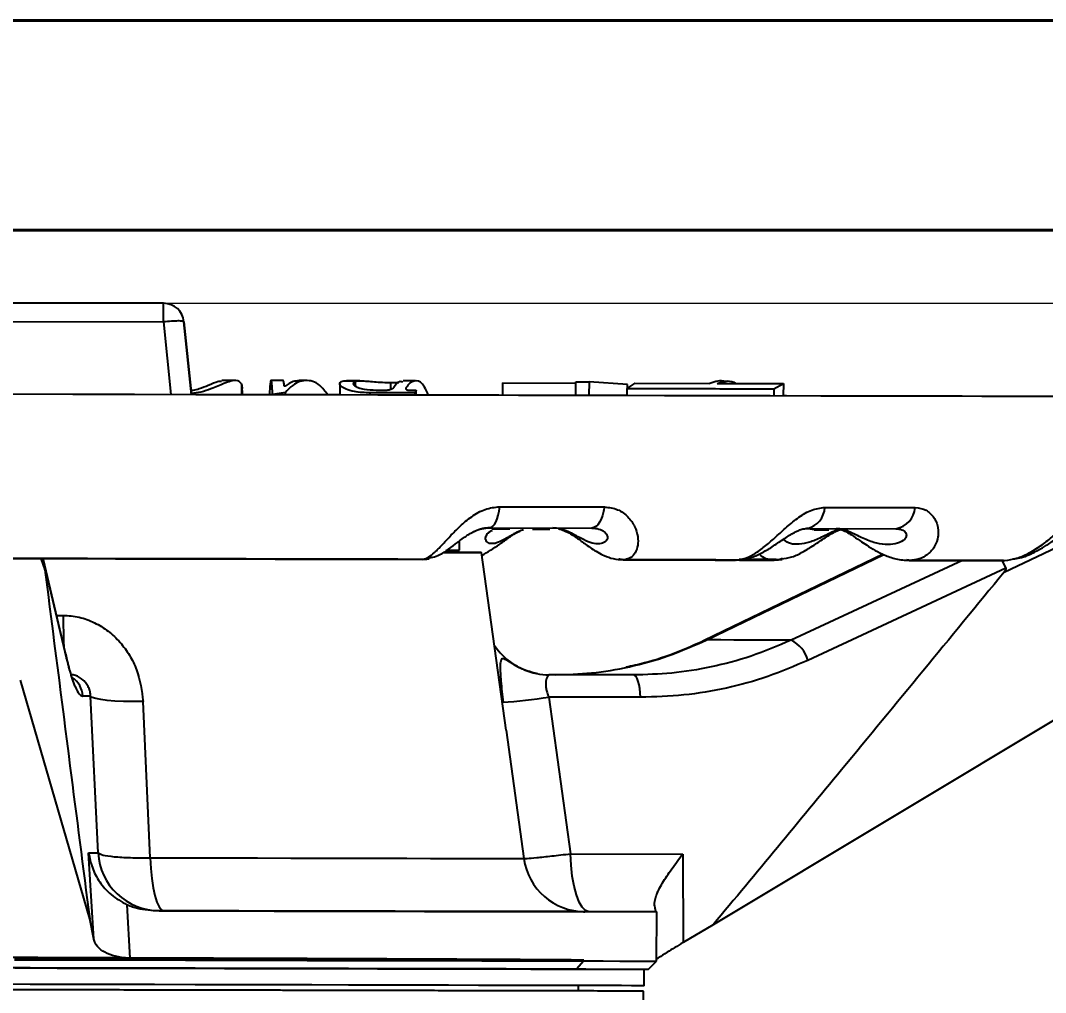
# Model space of a CAD drawing. Header units: millimetres. Extents: x 2028 to 4172, y 863 to 2379.
# Drawn here: x 2705 to 2829.8, y 2260.6 to 2378.9 of the extents above; entities that cross this region are included whole.
import ezdxf

# ---------------------------------------------------------------- set-up
doc = ezdxf.new("R2010")
doc.units = ezdxf.units.MM
for name, color, linetype, lineweight in [('AM_5', 3, 'Continuous', 25), ('AM_BOR', 7, 'Continuous', 50), ('粗实线', 7, 'Continuous', 40)]:
    doc.layers.add(name, color=color, linetype=linetype, lineweight=lineweight)
doc.styles.add('SLDTEXTSTYLE1', font='txt.shx', dxfattribs={"width": 0.7, "bigfont": 'gbcbig.shx'})
doc.dimstyles.new('SLDDIMSTYLE12$0', dxfattribs={"dimtxt": 12, "dimasz": 10, "dimexe": 0, "dimexo": 0.0625, "dimgap": 0.875, "dimtad": 1, "dimdec": 1, "dimlfac": 1.8, "dimrnd": 1e-09, "dimzin": 12, "dimdsep": 46, "dimtxsty": 'SLDTEXTSTYLE1', "dimcen": 0.09, "dimdle": 8.16, "dimclrd": 3, "dimclre": 3, "dimadec": 0, "dimazin": 3, "dimtfac": 1, "dimtdec": 1, "dimtofl": 0, "dimtmove": 0, "dimatfit": 3, "dimfxl": 0, "dimfrac": 2, "dimtolj": 1, "dimlwd": 5, "dimlwe": 5, "dimarcsym": 0})

# ---------------------------------------------------------------- blocks, each defined once
blk = doc.blocks.new('*D51')
at = {"layer": 'AM_5', "color": 3, "lineweight": 5, "transparency": 16777216}
blk.add_line((2722.51, 2344.49), (2902.34, 2344.49), dxfattribs=at)
at = {"layer": 'AM_5', "color": 3, "linetype": 'Continuous', "lineweight": 5, "transparency": 16777216}
for p, q in [((2902.34, 2334.49), (2902.34, 2055.75)), ((2769.52, 2045.75), (2902.34, 2045.75))]:
    blk.add_line(p, q, dxfattribs=at)
at = {"layer": 'AM_5', "color": 3, "transparency": 16777216}
for points in [[(2900.68, 2334.49), (2904.01, 2334.49), (2902.34, 2344.49)], [(2900.68, 2055.75), (2904.01, 2055.75), (2902.34, 2045.75)]]:
    blk.add_solid(points, dxfattribs=at)
at = {"layer": 'Defpoints', "color": 0, "transparency": 16777216}
for p in [(2722.45, 2344.49), (2769.45, 2045.75), (2902.34, 2045.75)]:
    blk.add_point(p, dxfattribs=at)
at = {"layer": 'AM_5', "color": 0, "transparency": 16777216, "insert": (2895.47, 2195.12), "char_height": 12, "attachment_point": 5, "rotation": 90, "style": 'SLDTEXTSTYLE1'}
blk.add_mtext('\\A1;300', dxfattribs=at)
blk = doc.blocks.new('rA3')
at = {"layer": '粗实线'}
for p, q in [((753.384, 421.26), (333.384, 421.26)), ((748.384, 416.26), (358.384, 416.26))]:
    blk.add_line(p, q, dxfattribs=at)

msp = doc.modelspace()

# ---------------------------------------------------------------- linework, layer by layer
at = {"color": 7, "linetype": 'Continuous', "lineweight": 25}
for p, q in [((2722.452, 2344.492), (2689.477, 2344.563)), ((2689.477, 2344.563), (2722.452, 2344.493)), ((2722.448, 2342.231), (2722.452, 2344.492)), ((2722.452, 2344.493), (2722.452, 2344.492)), ((2689.473, 2342.302), (2722.448, 2342.231)), ((2722.448, 2342.231), (2723.35, 2333.37)), ((2725.839, 2333.365), (2724.934, 2342.246)), ((2724.934, 2342.246), (2725.839, 2333.365)), ((2724.934, 2342.246), (2724.934, 2342.246)), ((2731.244, 2335.1), (2729.525, 2335.104)), ((2731.956, 2334.67), (2731.954, 2333.354)), ((2737.05, 2335.088), (2735.55, 2335.091)), ((2737.249, 2334.413), (2737.151, 2334.413)), ((2739.782, 2335.082), (2738.965, 2335.083)), ((2743.897, 2334.67), (2743.894, 2333.326)), ((2746.336, 2335.068), (2744.745, 2335.071)), ((2745.767, 2334.977), (2745.766, 2334.426)), ((2750.095, 2334.854), (2750.094, 2333.985)), ((2750.095, 2334.854), (2751.083, 2334.851)), ((2753.145, 2335.053), (2751.62, 2335.056)), ((2752, 2334.044), (2752.001, 2334.24)), ((2763.734, 2334.8), (2763.731, 2333.286)), ((2763.734, 2334.8), (2772.645, 2334.785)), ((2772.641, 2333.265), (2772.645, 2334.948)), ((2772.645, 2334.948), (2774.256, 2334.945)), ((2774.256, 2334.945), (2774.252, 2333.262)), ((2778.935, 2334.619), (2774.256, 2334.945)), ((2778.872, 2334.129), (2778.87, 2333.252)), ((2779.834, 2334.753), (2778.872, 2334.129)), ((2778.934, 2334.169), (2778.935, 2334.619)), ((2779.834, 2334.753), (2788.963, 2334.73)), ((2789.846, 2334.727), (2797.919, 2334.707)), ((2791.093, 2334.972), (2790.196, 2334.974)), ((2796.745, 2334.076), (2796.743, 2333.214)), ((2796.745, 2334.076), (2797.919, 2334.707)), ((2797.919, 2334.707), (2797.916, 2333.211)), ((2735.496, 2333.346), (2731.576, 2333.354)), ((2732.039, 2333.353), (2732.04, 2333.893)), ((2737.293, 2333.646), (2735.73, 2333.369)), ((2735.73, 2333.344), (2735.73, 2333.369)), ((2737.292, 2333.34), (2737.293, 2333.646)), ((2743.929, 2333.328), (2740.402, 2333.336)), ((2747.613, 2333.318), (2747.614, 2333.573)), ((2753.066, 2333.598), (2747.614, 2333.573)), ((2749.401, 2333.881), (2748.347, 2333.884)), ((2752.651, 2333.899), (2753.226, 2333.906)), ((2753.065, 2333.307), (2753.066, 2333.598)), ((2753.226, 2333.906), (2753.066, 2333.598)), ((2753.225, 2333.306), (2753.226, 2333.906)), ((2762.154, 2317.152), (2761.943, 2317.152)), ((2762.285, 2317.152), (2761.947, 2317.152)), ((2762.154, 2317.152), (2774.615, 2317.125)), ((2762.452, 2317.004), (2762.246, 2317.181)), ((2764.597, 2317), (2762.452, 2317.004)), ((2767.362, 2316.995), (2769.476, 2316.99)), ((2800.197, 2316.977), (2800.86, 2317.069)), ((2801.656, 2316.922), (2800.688, 2317.071)), ((2800.86, 2317.069), (2811.625, 2317.046)), ((2801.656, 2316.922), (2803.461, 2316.918)), ((2758.492, 2314.415), (2758.494, 2315.564)), ((2824.813, 2311.764), (2833.733, 2316.001)), ((2764.16, 2292.491), (2761.165, 2314.139)), ((2707.482, 2313.405), (2708.004, 2312.013)), ((2707.961, 2312.483), (2707.788, 2313.241)), ((2710.522, 2301.881), (2707.828, 2313.236)), ((2754.056, 2313.314), (2754.783, 2313.388)), ((2777.874, 2313.338), (2778.618, 2313.263)), ((2778.518, 2313.255), (2778.386, 2313.286)), ((2778.406, 2313.253), (2782.048, 2313.245)), ((2810.089, 2313.921), (2788.293, 2303.42)), ((2788.592, 2303.492), (2810.153, 2313.886)), ((2792.21, 2313.226), (2792.36, 2313.24)), ((2792.338, 2313.235), (2792.479, 2313.251)), ((2797.048, 2313.272), (2792.805, 2313.281)), ((2793.376, 2313.27), (2797.316, 2313.261)), ((2796.737, 2313.215), (2797.458, 2313.346)), ((2796.892, 2313.293), (2796.742, 2313.304)), ((2797.316, 2313.261), (2796.892, 2313.293)), ((2797.316, 2313.261), (2797.768, 2313.297)), ((2797.818, 2313.412), (2797.376, 2313.271)), ((2819.719, 2313.179), (2798.88, 2303.47)), ((2813.433, 2313.182), (2812.94, 2313.264)), ((2812.941, 2313.264), (2813.579, 2313.191)), ((2824.515, 2313.17), (2824.997, 2312.233)), ((2707.961, 2312.483), (2710.64, 2301.191)), ((2824.997, 2312.233), (2800.892, 2300.999)), ((2709.429, 2306.491), (2710.228, 2306.49)), ((2770.114, 2299.252), (2769.356, 2299.253)), ((2779.658, 2299.231), (2769.404, 2299.253)), ((2713.452, 2269.515), (2705.026, 2298.589)), ((2713.556, 2296.656), (2712.616, 2296.658)), ((2714.472, 2277.574), (2713.556, 2296.656)), ((2720.833, 2276.971), (2719.964, 2295.993)), ((2769.373, 2296.537), (2772.014, 2277.452)), ((2780.525, 2296.513), (2769.373, 2296.537)), ((2833.364, 2295.227), (2789.385, 2268.803)), ((2764.16, 2292.488), (2766.321, 2276.874)), ((2713.322, 2277.577), (2714.472, 2277.574)), ((2713.946, 2267.063), (2713.322, 2277.577)), ((2772.014, 2277.452), (2785.668, 2277.423)), ((2785.668, 2277.423), (2785.704, 2266.634)), ((2717.992, 2271.232), (2718.351, 2264.753)), ((2721.919, 2270.513), (2721.23, 2270.514)), ((2782.23, 2271.156), (2782.23, 2271.054)), ((2713.946, 2267.063), (2713.452, 2269.515)), ((2782.431, 2270.384), (2774.266, 2270.401)), ((2782.487, 2264.383), (2782.5, 2270.383)), ((2789.385, 2268.803), (2785.704, 2266.634)), ((2718.351, 2264.753), (2717.314, 2264.823)), ((2773.615, 2264.402), (2772.733, 2263.404)), ((2773.615, 2264.402), (2773.616, 2264.506)), ((2781.485, 2263.386), (2782.487, 2264.383)), ((2782.602, 2264.683), (2782.488, 2264.601)), ((2780.981, 2261.387), (2780.985, 2263.387)), ((2772.98, 2260.745), (2772.981, 2261.404)), ((2781.411, 2212.21), (2780.88, 2260.728))]:
    msp.add_line(p, q, dxfattribs=at)
at = {"color": 7, "linetype": 'Continuous', "lineweight": 25, "flags": 128}
for points in [[(2829.928, 2333.143), (2824.932, 2333.153), (2819.679, 2333.165), (2814.18, 2333.176), (2808.446, 2333.189), (2802.49, 2333.201), (2796.327, 2333.214), (2789.968, 2333.228), (2783.428, 2333.242), (2776.722, 2333.256), (2769.863, 2333.271), (2762.868, 2333.286), (2755.752, 2333.301), (2748.53, 2333.316), (2741.218, 2333.332), (2733.832, 2333.348), (2726.388, 2333.364), (2718.903, 2333.38), (2711.394, 2333.396), (2703.876, 2333.412)], [(2772.78, 2333.266), (2770.423, 2333.271), (2768.05, 2333.276), (2765.662, 2333.282), (2763.258, 2333.287), (2760.841, 2333.292), (2758.409, 2333.297), (2755.965, 2333.302), (2753.508, 2333.308)], [(2774.252, 2333.262), (2774.051, 2333.262), (2773.85, 2333.263), (2773.649, 2333.263), (2773.448, 2333.264), (2773.246, 2333.264), (2773.045, 2333.265), (2772.843, 2333.265), (2772.641, 2333.265)], [(2778.932, 2333.253), (2778.611, 2333.254), (2776.511, 2333.258), (2774.395, 2333.263)], [(2867.98, 2333.062), (2867.791, 2333.062), (2867.226, 2333.064), (2866.286, 2333.066), (2864.973, 2333.069), (2863.29, 2333.072), (2861.241, 2333.077), (2858.831, 2333.082), (2856.066, 2333.088), (2852.951, 2333.094), (2849.495, 2333.102), (2845.706, 2333.11), (2841.592, 2333.119), (2837.163, 2333.128), (2832.429, 2333.139), (2827.402, 2333.149), (2822.094, 2333.161), (2816.516, 2333.173), (2810.683, 2333.185), (2804.607, 2333.198), (2798.303, 2333.212), (2797.916, 2333.212)], [(2762.154, 2317.152), (2762.351, 2317.197), (2762.545, 2317.332), (2762.73, 2317.553), (2762.901, 2317.857), (2763.056, 2318.235), (2763.191, 2318.679), (2763.303, 2319.18), (2763.388, 2319.725)], [(2763.388, 2319.725), (2765.002, 2319.722), (2766.611, 2319.719), (2768.213, 2319.715), (2769.81, 2319.712), (2771.399, 2319.708), (2772.983, 2319.705), (2774.56, 2319.702), (2776.13, 2319.698)], [(2776.13, 2319.698), (2776.025, 2319.153), (2775.888, 2318.652), (2775.723, 2318.208), (2775.533, 2317.83), (2775.322, 2317.526), (2775.095, 2317.305), (2774.858, 2317.17), (2774.615, 2317.125)], [(2802.966, 2319.641), (2804.377, 2319.638), (2805.779, 2319.635), (2807.171, 2319.632), (2808.552, 2319.629), (2809.923, 2319.626), (2811.284, 2319.623), (2812.634, 2319.62), (2813.974, 2319.617)], [(2756.519, 2314.149), (2757.698, 2314.146), (2759.077, 2314.143), (2760.113, 2314.141), (2760.799, 2314.139), (2761.132, 2314.139), (2761.108, 2314.139), (2760.728, 2314.14), (2759.994, 2314.141), (2758.912, 2314.143), (2757.488, 2314.146), (2756.564, 2314.148)], [(2782.048, 2313.245), (2783.325, 2313.242), (2784.596, 2313.239), (2785.861, 2313.237), (2787.119, 2313.234), (2788.37, 2313.231), (2789.616, 2313.229), (2790.854, 2313.226), (2792.086, 2313.223)], [(2792.582, 2313.224), (2793.498, 2313.222), (2795.147, 2313.218), (2796.783, 2313.215)], [(2813.226, 2313.178), (2813.882, 2313.177), (2814.535, 2313.176), (2815.185, 2313.174), (2815.831, 2313.173), (2816.475, 2313.171), (2817.115, 2313.17), (2817.751, 2313.169), (2818.385, 2313.167)], [(2818.385, 2313.167), (2819.165, 2313.166), (2819.94, 2313.164), (2820.71, 2313.162), (2821.475, 2313.161), (2822.234, 2313.159), (2822.989, 2313.157), (2823.738, 2313.156), (2824.482, 2313.154)], [(2788.294, 2303.421), (2788.377, 2303.465), (2788.592, 2303.492)], [(2798.88, 2303.47), (2798.03, 2303.471), (2797.053, 2303.474), (2795.948, 2303.476), (2794.719, 2303.479), (2793.367, 2303.481), (2791.894, 2303.485), (2790.302, 2303.488), (2788.592, 2303.492)], [(2710.64, 2301.191), (2710.574, 2301.695), (2710.521, 2301.882)], [(2780.525, 2296.513), (2780.501, 2297.052), (2780.447, 2297.565), (2780.364, 2298.035), (2780.256, 2298.444), (2780.126, 2298.779), (2779.98, 2299.027), (2779.822, 2299.179), (2779.658, 2299.231)], [(2719.964, 2295.993), (2718.722, 2295.985), (2717.556, 2296.006), (2716.494, 2296.055), (2715.564, 2296.13), (2714.788, 2296.231), (2714.185, 2296.354), (2713.771, 2296.497), (2713.556, 2296.656)], [(2720.833, 2276.971), (2720.899, 2275.666), (2721.017, 2274.436), (2721.183, 2273.32), (2721.391, 2272.353), (2721.635, 2271.568), (2721.908, 2270.988), (2722.2, 2270.632), (2722.502, 2270.511)], [(2720.833, 2276.971), (2725.305, 2276.962), (2729.666, 2276.952), (2733.89, 2276.943), (2737.949, 2276.935), (2741.819, 2276.926), (2745.476, 2276.919), (2748.897, 2276.911), (2752.061, 2276.905), (2754.947, 2276.898), (2757.539, 2276.893), (2759.819, 2276.888), (2761.774, 2276.884), (2763.392, 2276.88), (2764.663, 2276.878), (2765.578, 2276.876), (2766.132, 2276.875), (2766.321, 2276.874)], [(2774.266, 2270.401), (2773.84, 2270.535), (2773.43, 2270.931), (2773.05, 2271.575), (2772.714, 2272.443), (2772.433, 2273.505), (2772.219, 2274.724), (2772.077, 2276.055), (2772.014, 2277.452)], [(2782.431, 2270.384), (2782.47, 2270.383), (2782.125, 2270.384), (2781.4, 2270.386), (2780.297, 2270.388), (2778.823, 2270.391), (2776.984, 2270.395), (2774.79, 2270.4), (2772.252, 2270.405), (2769.384, 2270.411), (2766.2, 2270.418), (2762.716, 2270.425), (2758.949, 2270.433), (2754.921, 2270.442), (2750.649, 2270.451), (2746.158, 2270.461), (2741.469, 2270.471), (2736.607, 2270.481), (2731.596, 2270.492), (2726.461, 2270.503), (2721.23, 2270.514)], [(2703.746, 2264.852), (2705.444, 2264.848), (2707.144, 2264.844), (2708.843, 2264.841), (2710.542, 2264.837), (2712.24, 2264.833), (2713.935, 2264.83), (2715.626, 2264.826), (2717.314, 2264.823)], [(2704.282, 2264.654), (2709.531, 2264.642), (2714.77, 2264.631), (2719.974, 2264.62), (2725.117, 2264.609), (2730.175, 2264.598), (2735.122, 2264.588), (2739.934, 2264.577), (2744.588, 2264.567), (2749.062, 2264.558), (2753.332, 2264.549), (2757.38, 2264.54), (2761.184, 2264.532), (2764.726, 2264.525), (2767.989, 2264.518), (2770.957, 2264.511), (2773.616, 2264.506)], [(2704.282, 2264.55), (2709.53, 2264.539), (2714.77, 2264.528), (2719.974, 2264.517), (2725.117, 2264.506), (2730.174, 2264.495), (2735.121, 2264.484), (2739.934, 2264.474), (2744.588, 2264.464), (2749.061, 2264.455), (2753.332, 2264.445), (2757.38, 2264.437), (2761.184, 2264.429), (2764.726, 2264.421), (2767.989, 2264.414), (2770.957, 2264.408), (2773.615, 2264.402)], [(2773.615, 2264.402), (2775.977, 2264.397), (2777.989, 2264.393), (2779.638, 2264.389), (2780.918, 2264.387), (2781.822, 2264.385), (2782.345, 2264.384), (2782.487, 2264.383)], [(2773.858, 2263.402), (2772.566, 2263.404), (2770.055, 2263.41), (2767.245, 2263.416), (2764.15, 2263.422), (2760.786, 2263.43), (2757.167, 2263.437), (2753.312, 2263.445), (2749.238, 2263.454), (2744.965, 2263.463), (2740.514, 2263.473), (2735.905, 2263.483), (2731.161, 2263.493), (2726.304, 2263.503), (2721.358, 2263.514), (2716.345, 2263.524), (2711.29, 2263.535), (2706.217, 2263.546), (2701.15, 2263.557)], [(2704.323, 2263.55), (2709.502, 2263.539), (2714.671, 2263.528), (2719.805, 2263.517), (2724.88, 2263.506), (2729.87, 2263.496), (2734.751, 2263.485), (2739.499, 2263.475), (2744.092, 2263.465), (2748.506, 2263.456), (2752.719, 2263.447), (2756.713, 2263.438), (2760.466, 2263.43), (2763.961, 2263.423), (2767.181, 2263.416), (2770.109, 2263.41), (2772.733, 2263.404)], [(2772.733, 2263.404), (2775.063, 2263.399), (2777.047, 2263.395), (2778.675, 2263.391), (2779.937, 2263.389), (2780.829, 2263.387), (2781.345, 2263.386), (2781.485, 2263.386)], [(2780.981, 2261.387), (2780.806, 2261.387), (2780.281, 2261.388), (2779.41, 2261.39), (2778.196, 2261.392), (2776.644, 2261.396), (2774.764, 2261.4), (2772.562, 2261.404), (2770.05, 2261.41), (2767.241, 2261.416), (2764.146, 2261.422), (2760.782, 2261.43), (2757.163, 2261.437), (2753.308, 2261.445), (2749.234, 2261.454), (2744.961, 2261.463), (2740.51, 2261.473), (2735.901, 2261.483), (2731.157, 2261.493), (2726.3, 2261.503), (2721.353, 2261.514), (2716.341, 2261.524), (2711.286, 2261.535), (2706.213, 2261.546), (2701.145, 2261.557)]]:
    msp.add_lwpolyline(points, dxfattribs=at)
at = {"color": 7, "linetype": 'Continuous', "lineweight": 25}
for centre, radius, start, end in [((2722.447, 2341.993), 2.5, 5.81493, 89.87751), ((2722.447, 2341.992), 2.5, 5.81493, 89.87751), ((2800.205, 2319.754), 2.763, 283.71071, 357.65791), ((2811.106, 2319.879), 2.88, 280.39224, 354.78917), ((2841.7, 2306.935), 131.473, 180.19425, 181.82618), ((2797.16, 2300.015), 3.86, 14.77003, 63.52904), ((2769.49, 2307.4), 8.163, 214.11019, 245.44357), ((2769.424, 2307.274), 8.02, 247.49374, 269.8614), ((2709.728, 2296.491), 2.892, 3.30335, 56.85343), ((2759.249, 2361.168), 65.419, 273.89088, 278.90272), ((2721.946, 2277.999), 7.486, 183.24837, 269.79193), ((2773.75, 2277.902), 7.5, 187.87748, 269.87749)]:
    msp.add_arc(centre, radius, start, end, dxfattribs=at)
for points in [[(2724.934, 2342.246), (2724.894, 2342.273), (2724.814, 2342.327), (2724.238, 2342.347), (2723.419, 2342.319), (2722.771, 2342.26), (2722.448, 2342.231)], [(2775.967, 2299.239), (2775.121, 2299.241), (2773.431, 2299.245), (2771.219, 2299.249), (2770.114, 2299.252)], [(2779.658, 2299.231), (2779.183, 2299.232), (2778.232, 2299.234), (2776.722, 2299.237), (2775.967, 2299.239)], [(2780.88, 2260.728), (2780.758, 2260.728), (2780.516, 2260.729), (2778.566, 2260.733), (2775.49, 2260.74), (2771.227, 2260.749), (2765.879, 2260.76), (2759.53, 2260.774), (2752.291, 2260.789), (2744.285, 2260.806), (2735.649, 2260.825), (2726.531, 2260.844), (2717.088, 2260.864), (2707.48, 2260.885), (2697.872, 2260.905), (2688.428, 2260.925), (2679.311, 2260.945), (2670.675, 2260.963), (2662.669, 2260.981), (2655.43, 2260.996), (2649.081, 2261.01), (2643.733, 2261.021), (2639.469, 2261.03), (2636.393, 2261.037), (2634.444, 2261.041), (2634.201, 2261.042), (2634.08, 2261.042)], [(2707.48, 2260.885), (2704.622, 2260.891), (2698.906, 2260.903), (2690.479, 2260.921), (2682.342, 2260.939), (2674.636, 2260.955), (2667.492, 2260.97), (2661.032, 2260.984), (2655.366, 2260.996), (2650.594, 2261.007), (2646.789, 2261.015), (2644.044, 2261.021), (2642.304, 2261.024), (2642.088, 2261.025), (2641.98, 2261.025)], [(2772.98, 2260.745), (2772.871, 2260.745), (2772.655, 2260.746), (2770.915, 2260.749), (2768.17, 2260.755), (2764.366, 2260.763), (2759.593, 2260.773), (2753.928, 2260.786), (2747.468, 2260.799), (2740.323, 2260.815), (2732.617, 2260.831), (2724.481, 2260.848), (2716.054, 2260.866), (2710.338, 2260.879), (2707.48, 2260.885)]]:
    msp.add_open_spline(points, degree=3, dxfattribs=at)
for points, knots in [([(2725.785, 2333.895), (2725.878, 2333.902), (2726.235, 2333.928), (2726.996, 2334.161), (2728.064, 2334.578), (2729.055, 2335.038), (2729.373, 2335.023), (2729.507, 2335.017)], [0, 0, 0, 0, 0.0437633, 0.1679338, 0.4021795, 0.7473798, 1, 1, 1, 1]), ([(2731.956, 2334.67), (2731.777, 2334.877), (2731.426, 2335.282), (2730.019, 2334.833), (2728.513, 2334.166), (2727.092, 2333.66), (2726.221, 2333.544), (2725.826, 2333.491)], [0, 0, 0, 0, 0.2863119, 0.55953071, 0.76733828, 0.89433721, 1, 1, 1, 1]), ([(2732.024, 2333.893), (2732.028, 2333.918), (2732.086, 2334.276), (2732.019, 2334.48), (2731.956, 2334.67)], [0, 0, 0, 0, 0.0704321, 1, 1, 1, 1]), ([(2735.73, 2333.369), (2735.712, 2333.685), (2735.676, 2334.325), (2735.594, 2335.077), (2735.506, 2335.195), (2735.421, 2334.601), (2735.37, 2334.028), (2735.343, 2333.499), (2735.335, 2333.345)], [0, 0, 0, 0, 0.15351513, 0.31151055, 0.62183079, 0.77597192, 0.93465022, 1, 1, 1, 1]), ([(2737.151, 2334.413), (2737.13, 2334.608), (2737.09, 2334.991), (2737.048, 2335.048), (2737.027, 2335.076)], [0, 0, 0, 0, 0.510119, 1, 1, 1, 1]), ([(2738.933, 2335.04), (2738.7, 2335.033), (2738.126, 2335.016), (2737.576, 2334.637), (2737.249, 2334.413)], [0, 0, 0, 0, 0.4066547, 1, 1, 1, 1]), ([(2742.447, 2333.329), (2742.127, 2333.76), (2741.299, 2334.874), (2740.008, 2335.191), (2738.827, 2334.929), (2738.005, 2334.429), (2737.511, 2333.886), (2737.293, 2333.646)], [0, 0, 0, 0, 0.2053841, 0.5315458, 0.6962645, 0.8657186, 1, 1, 1, 1]), ([(2747.614, 2333.573), (2746.946, 2333.602), (2745.845, 2333.649), (2744.664, 2333.992), (2744.041, 2334.346), (2743.813, 2334.723), (2743.99, 2334.876), (2744.09, 2334.962)], [0, 0, 0, 0, 0.2904242, 0.4791568, 0.6380876, 0.7972637, 1, 1, 1, 1]), ([(2744.09, 2334.962), (2744.291, 2335.02), (2744.599, 2335.11), (2745.342, 2335.037), (2745.599, 2335.011)], [0, 0, 0, 0, 0.6542152, 1, 1, 1, 1]), ([(2748.347, 2333.884), (2747.852, 2333.902), (2747.05, 2333.929), (2746.161, 2334.164), (2745.677, 2334.451), (2745.498, 2334.773), (2745.673, 2334.906), (2745.767, 2334.977)], [0, 0, 0, 0, 0.2599336, 0.4215944, 0.584063, 0.7764561, 1, 1, 1, 1]), ([(2745.767, 2334.977), (2745.934, 2335.022), (2746.206, 2335.095), (2746.988, 2335.034), (2747.868, 2334.956), (2748.888, 2334.878), (2749.642, 2334.857), (2750.053, 2334.854), (2750.095, 2334.854)], [0, 0, 0, 0, 0.2685044, 0.4379066, 0.6082478, 0.7778738, 0.976771, 1, 1, 1, 1]), ([(2750.471, 2334.235), (2750.425, 2334.179), (2750.353, 2334.093), (2750.122, 2333.988), (2749.89, 2333.925), (2749.641, 2333.885), (2749.475, 2333.882), (2749.401, 2333.881)], [0, 0, 0, 0, 0.3057608, 0.4723517, 0.637981, 0.8377325, 1, 1, 1, 1]), ([(2751.584, 2334.898), (2751.443, 2334.937), (2751.062, 2335.041), (2750.699, 2334.546), (2750.471, 2334.235)], [0, 0, 0, 0, 0.3704922, 1, 1, 1, 1]), ([(2752.001, 2334.24), (2751.976, 2334.191), (2751.937, 2334.114), (2751.986, 2334.01), (2752.103, 2333.945), (2752.332, 2333.902), (2752.529, 2333.9), (2752.651, 2333.899)], [0, 0, 0, 0, 0.2742213, 0.4218346, 0.5710505, 0.7336104, 1, 1, 1, 1]), ([(2754.683, 2333.303), (2754.537, 2333.663), (2754.103, 2334.737), (2753.219, 2335.227), (2752.455, 2334.873), (2752.066, 2334.331), (2752.001, 2334.24)], [0, 0, 0, 0, 0.1864973, 0.5560674, 0.9256862, 1, 1, 1, 1]), ([(2778.872, 2334.129), (2781.936, 2334.12), (2788.078, 2334.103), (2793.852, 2334.085), (2796.745, 2334.076)], [0, 0, 0, 0, 0.498853, 1, 1, 1, 1]), ([(2790.934, 2334.858), (2790.907, 2334.873), (2790.276, 2335.233), (2789.605, 2334.976), (2788.963, 2334.73)], [0, 0, 0, 0, 0.0420292, 1, 1, 1, 1]), ([(2789.846, 2334.727), (2790.536, 2334.966), (2791.317, 2335.235), (2792.047, 2334.775), (2792.132, 2334.722)], [0, 0, 0, 0, 0.8829321, 1, 1, 1, 1]), ([(2754.056, 2313.314), (2754.267, 2313.376), (2754.679, 2313.498), (2755.45, 2314.119), (2756.314, 2315.001), (2757.333, 2316.124), (2758.512, 2317.352), (2759.926, 2318.546), (2761.588, 2319.518), (2762.788, 2319.656), (2763.388, 2319.725)], [0, 0, 0, 0, 0.1279379, 0.24972, 0.3803197, 0.4997335, 0.6244222, 0.7495462, 0.8749776, 1, 1, 1, 1]), ([(2776.13, 2319.698), (2776.687, 2319.627), (2777.805, 2319.486), (2779.074, 2318.514), (2779.884, 2317.32), (2780.242, 2316.09), (2780.233, 2314.964), (2779.915, 2314.078), (2779.367, 2313.452), (2778.872, 2313.327), (2778.618, 2313.263)], [0, 0, 0, 0, 0.12462515, 0.249715, 0.37492122, 0.49974255, 0.61927679, 0.75001403, 0.87189027, 1, 1, 1, 1]), ([(2792.338, 2313.235), (2792.697, 2313.3), (2793.397, 2313.427), (2794.562, 2314.051), (2795.567, 2314.796), (2796.402, 2315.508), (2797.031, 2316.071), (2797.679, 2316.662), (2798.592, 2317.481), (2799.795, 2318.468), (2801.372, 2319.434), (2802.435, 2319.572), (2802.966, 2319.641)], [0, 0, 0, 0, 0.12794144, 0.24963358, 0.38016775, 0.44121021, 0.49970945, 0.56357405, 0.62456998, 0.74964196, 0.87502185, 1, 1, 1, 1]), ([(2813.974, 2319.617), (2814.44, 2319.55), (2815.137, 2319.45), (2815.839, 2318.915), (2816.257, 2318.427), (2816.559, 2317.858), (2816.736, 2317.259), (2816.8, 2316.639), (2816.739, 2315.851), (2816.483, 2315.109), (2816.064, 2314.469), (2815.541, 2313.917), (2814.738, 2313.39), (2813.972, 2313.259), (2813.579, 2313.191)], [0, 0, 0, 0, 0.1244795, 0.1858912, 0.249872, 0.3110952, 0.3752088, 0.436224, 0.5001105, 0.6195221, 0.6833857, 0.7502835, 0.8719702, 1, 1, 1, 1]), ([(2824.881, 2313.169), (2825.362, 2313.238), (2826.298, 2313.372), (2827.771, 2314.003), (2828.979, 2314.749), (2829.931, 2315.46), (2830.624, 2316.022), (2831.31, 2316.61), (2832.238, 2317.426), (2833.382, 2318.406), (2834.766, 2319.365), (2835.619, 2319.502), (2836.045, 2319.57)], [0, 0, 0, 0, 0.12801232, 0.24964837, 0.38015983, 0.44120352, 0.49971387, 0.56357251, 0.62457566, 0.74964179, 0.87501679, 1, 1, 1, 1]), ([(2754.227, 2313.383), (2754.77, 2313.468), (2756.067, 2313.672), (2757.54, 2314.848), (2759.027, 2315.99), (2760.179, 2316.711), (2761.334, 2317.158), (2762.003, 2317.179), (2762.337, 2317.19)], [0, 0, 0, 0, 0.21651, 0.5165419, 0.6570432, 0.7800658, 0.8904523, 1, 1, 1, 1]), ([(2760.077, 2316.599), (2760.146, 2316.636), (2760.479, 2316.814), (2761.217, 2317.081), (2761.841, 2317.128), (2762.154, 2317.152)], [0, 0, 0, 0, 0.1146699, 0.5571038, 1, 1, 1, 1]), ([(2761.215, 2313.778), (2761.918, 2314.2), (2762.959, 2314.825), (2764.464, 2315.964), (2765.339, 2316.568), (2765.791, 2316.729), (2765.841, 2316.746)], [0, 0, 0, 0, 0.5112128, 0.7576418, 0.9734468, 1, 1, 1, 1]), ([(2766.289, 2316.905), (2766.089, 2316.84), (2765.591, 2316.678), (2764.871, 2316.271), (2763.989, 2315.751), (2763.176, 2315.324), (2762.425, 2315.169), (2761.85, 2315.323), (2761.584, 2315.755), (2761.756, 2316.28), (2762.057, 2316.659), (2762.396, 2316.801), (2762.493, 2316.841)], [0, 0, 0, 0, 0.048877, 0.1220733, 0.2021553, 0.3553953, 0.5091194, 0.6628416, 0.8162433, 0.8929299, 0.9694545, 1, 1, 1, 1]), ([(2774.615, 2317.125), (2774.911, 2317.101), (2775.505, 2317.052), (2776.164, 2316.692), (2776.498, 2316.25), (2776.529, 2315.72), (2776.113, 2315.296), (2775.359, 2315.139), (2774.44, 2315.296), (2773.503, 2315.724), (2772.546, 2316.262), (2771.693, 2316.707), (2770.755, 2317.063), (2770.138, 2317.111), (2769.829, 2317.135)], [0, 0, 0, 0, 0.0625764, 0.1252848, 0.1848997, 0.2501233, 0.3749307, 0.5001323, 0.6253324, 0.7502715, 0.8127295, 0.8750555, 0.937394, 1, 1, 1, 1]), ([(2770.54, 2317.047), (2770.779, 2316.977), (2771.248, 2316.838), (2772.009, 2316.434), (2772.911, 2315.845), (2773.741, 2315.222), (2774.808, 2314.458), (2775.918, 2313.808), (2777.246, 2313.338), (2778.024, 2313.282), (2778.443, 2313.253)], [0, 0, 0, 0, 0.0889663, 0.1751205, 0.2608238, 0.4140952, 0.5091872, 0.7133094, 0.8458673, 1, 1, 1, 1]), ([(2792.548, 2313.315), (2793.12, 2313.382), (2794.137, 2313.501), (2795.561, 2314.212), (2796.864, 2315.021), (2798.149, 2315.92), (2799.21, 2316.577), (2799.941, 2316.906), (2800.582, 2317.114), (2800.936, 2317.11), (2801.172, 2317.107)], [0, 0, 0, 0, 0.1931622, 0.3431372, 0.4976624, 0.6438486, 0.7721107, 0.8302316, 0.8868982, 1, 1, 1, 1]), ([(2797.649, 2313.381), (2798.093, 2313.435), (2798.989, 2313.543), (2800.31, 2314.202), (2801.64, 2315.008), (2802.944, 2315.918), (2803.997, 2316.565), (2804.628, 2316.866), (2804.841, 2316.932), (2804.901, 2316.95)], [0, 0, 0, 0, 0.1816427, 0.3672701, 0.5589206, 0.7404903, 0.89985, 0.9720444, 1, 1, 1, 1]), ([(2804.985, 2316.978), (2804.903, 2316.968), (2804.545, 2316.927), (2803.847, 2316.627), (2802.963, 2316.197), (2801.896, 2315.666), (2800.744, 2315.243), (2799.563, 2315.095), (2798.517, 2315.218), (2798.118, 2315.585), (2797.932, 2315.756)], [0, 0, 0, 0, 0.0271102, 0.1179757, 0.2043592, 0.2988689, 0.479717, 0.6611364, 0.8425534, 1, 1, 1, 1]), ([(2811.625, 2317.046), (2811.875, 2317.022), (2812.375, 2316.973), (2812.839, 2316.614), (2812.947, 2316.172), (2812.664, 2315.643), (2811.857, 2315.219), (2810.659, 2315.064), (2809.322, 2315.222), (2808.079, 2315.65), (2806.964, 2316.188), (2806.073, 2316.633), (2805.186, 2316.99), (2804.647, 2317.038), (2804.376, 2317.062)], [0, 0, 0, 0, 0.0625764, 0.1252848, 0.1848997, 0.2501233, 0.3749307, 0.5001323, 0.6253324, 0.7502715, 0.8127295, 0.8750555, 0.937394, 1, 1, 1, 1]), ([(2804.393, 2317.062), (2804.493, 2317.053), (2804.683, 2317.037), (2805.111, 2316.891), (2805.631, 2316.634), (2806.34, 2316.207), (2807.157, 2315.648), (2808.47, 2314.754), (2809.93, 2313.913), (2811.699, 2313.291), (2812.717, 2313.217), (2813.259, 2313.178)], [0, 0, 0, 0, 0.0777037, 0.1483677, 0.214032, 0.2764184, 0.3843681, 0.4692883, 0.6935309, 0.8367965, 1, 1, 1, 1]), ([(2825.883, 2313.362), (2826.16, 2313.393), (2827.019, 2313.487), (2828.584, 2314.184), (2830.076, 2315.066), (2831.312, 2315.908), (2832.064, 2316.414), (2832.683, 2316.776), (2833.109, 2316.975), (2833.449, 2317.071), (2833.569, 2317.049), (2833.631, 2317.038)], [0, 0, 0, 0, 0.0899247, 0.2789122, 0.5096722, 0.5968017, 0.7160872, 0.7813852, 0.8495991, 0.9218501, 1, 1, 1, 1]), ([(2756.823, 2314.419), (2757.294, 2314.418), (2758.282, 2314.416), (2758.42, 2314.416), (2758.492, 2314.415)], [0, 0, 0, 0, 0.4764157, 1, 1, 1, 1]), ([(2758.252, 2314.145), (2758.211, 2314.181), (2758.15, 2314.236), (2758.154, 2314.371), (2758.155, 2314.416)], [0, 0, 0, 0, 0.6617391, 1, 1, 1, 1]), ([(2702.565, 2313.423), (2706.978, 2313.413), (2715.76, 2313.395), (2728.818, 2313.367), (2741.628, 2313.34), (2749.927, 2313.323), (2754.056, 2313.314)], [0, 0, 0, 0, 0.2537268, 0.5049693, 0.7537271, 1, 1, 1, 1]), ([(2753.982, 2313.307), (2750.77, 2313.313), (2744.335, 2313.327), (2735.17, 2313.347), (2726.608, 2313.365), (2718.662, 2313.382), (2710.663, 2313.399), (2705.31, 2313.41), (2702.633, 2313.416)], [0, 0, 0, 0, 0.1923705, 0.3854898, 0.5383578, 0.6912259, 0.8456129, 1, 1, 1, 1]), ([(2753.982, 2313.307), (2754.206, 2313.317), (2754.474, 2313.329), (2754.74, 2313.38), (2754.783, 2313.388)], [0, 0, 0, 0, 0.838527, 1, 1, 1, 1]), ([(2778.518, 2313.255), (2778.322, 2313.266), (2778.088, 2313.279), (2777.903, 2313.33), (2777.874, 2313.338)], [0, 0, 0, 0, 0.8392222, 1, 1, 1, 1]), ([(2792.21, 2313.226), (2789.977, 2313.231), (2785.505, 2313.24), (2780.849, 2313.25), (2778.518, 2313.255)], [0, 0, 0, 0, 0.4994087, 1, 1, 1, 1]), ([(2778.618, 2313.263), (2780.948, 2313.258), (2785.614, 2313.248), (2790.095, 2313.239), (2792.338, 2313.235)], [0, 0, 0, 0, 0.4994075, 1, 1, 1, 1]), ([(2792.479, 2313.251), (2792.594, 2313.257), (2792.747, 2313.266), (2792.911, 2313.298), (2792.952, 2313.306)], [0, 0, 0, 0, 0.7502436, 1, 1, 1, 1]), ([(2796.742, 2313.304), (2796.413, 2313.292), (2795.712, 2313.267), (2795.232, 2313.725), (2794.977, 2313.968)], [0, 0, 0, 0, 0.4701941, 1, 1, 1, 1]), ([(2824.713, 2313.159), (2822.901, 2313.163), (2819.273, 2313.17), (2815.381, 2313.178), (2813.433, 2313.182)], [0, 0, 0, 0, 0.499408, 1, 1, 1, 1]), ([(2813.579, 2313.191), (2815.527, 2313.188), (2819.427, 2313.18), (2823.062, 2313.172), (2824.881, 2313.169)], [0, 0, 0, 0, 0.4994067, 1, 1, 1, 1]), ([(2708.004, 2312.013), (2707.999, 2312.058), (2707.987, 2312.152), (2707.973, 2312.282), (2707.965, 2312.389), (2707.962, 2312.446), (2707.961, 2312.474), (2707.961, 2312.483)], [0, 0, 0, 0, 0.3325712, 0.6879646, 0.8313814, 0.949784, 1, 1, 1, 1]), ([(2708.004, 2312.013), (2709.018, 2304.062), (2710.829, 2289.865), (2712.65, 2275.733), (2713.452, 2269.515)], [0, 0, 0, 0, 0.5600002, 1, 1, 1, 1]), ([(2824.813, 2311.764), (2818.219, 2303.726), (2806.444, 2289.373), (2794.598, 2275.088), (2789.385, 2268.803)], [0, 0, 0, 0, 0.5600004, 1, 1, 1, 1]), ([(2824.997, 2312.233), (2825.003, 2312.213), (2825.017, 2312.168), (2825.003, 2312.07), (2824.94, 2311.927), (2824.861, 2311.826), (2824.813, 2311.764)], [0, 0, 0, 0, 0.1147934, 0.2642503, 0.5426543, 1, 1, 1, 1]), ([(2710.228, 2306.49), (2710.878, 2306.445), (2712.194, 2306.354), (2714.057, 2305.645), (2715.753, 2304.609), (2717.189, 2303.249), (2718.345, 2301.644), (2719.522, 2299.269), (2719.788, 2297.301), (2719.964, 2295.993)], [0, 0, 0, 0, 0.1235233, 0.2501507, 0.3747805, 0.5002123, 0.6235234, 0.7497125, 1, 1, 1, 1]), ([(2770.114, 2299.252), (2771.599, 2299.294), (2774.631, 2299.382), (2779.239, 2300.168), (2783.956, 2301.453), (2787.028, 2302.804), (2788.592, 2303.492)], [0, 0, 0, 0, 0.2354209, 0.48057, 0.7354347, 1, 1, 1, 1]), ([(2788.293, 2303.42), (2787.238, 2302.945), (2784.859, 2301.872), (2781.659, 2300.799), (2779.508, 2300.329), (2778.754, 2300.164)], [0, 0, 0, 0, 0.34105069, 0.76897077, 1, 1, 1, 1]), ([(2798.88, 2303.47), (2797.267, 2302.782), (2794.099, 2301.431), (2789.2, 2300.147), (2784.395, 2299.361), (2781.216, 2299.274), (2779.658, 2299.231)], [0, 0, 0, 0, 0.2645644, 0.5194287, 0.7645782, 1, 1, 1, 1]), ([(2710.966, 2299.968), (2710.938, 2300.102), (2710.851, 2300.511), (2710.654, 2301.33), (2710.522, 2301.881)], [0, 0, 0, 0, 0.3269815, 1, 1, 1, 1]), ([(2710.64, 2301.191), (2710.816, 2300.494), (2711.104, 2299.357), (2711.444, 2298.361), (2711.777, 2297.532), (2712.113, 2296.937), (2712.408, 2296.699), (2712.553, 2296.662), (2712.597, 2296.658), (2712.611, 2296.658), (2712.616, 2296.658)], [0, 0, 0, 0, 0.2501646, 0.4085572, 0.4987242, 0.7484853, 0.9263633, 0.9763214, 0.991455, 1, 1, 1, 1]), ([(2768.039, 2299.373), (2767.575, 2299.483), (2766.654, 2299.7), (2765.458, 2300.274), (2764.499, 2300.871), (2763.958, 2301.194), (2763.679, 2301.214), (2763.533, 2301.077), (2763.452, 2300.753), (2763.418, 2300.007), (2763.514, 2298.438), (2763.686, 2296.793), (2763.781, 2295.889)], [0, 0, 0, 0, 0.1033689, 0.2053754, 0.3058264, 0.4078371, 0.4617314, 0.5190392, 0.5812, 0.6494695, 0.8073596, 1, 1, 1, 1]), ([(2800.892, 2300.999), (2799.283, 2300.31), (2796.065, 2298.931), (2790.994, 2297.56), (2785.803, 2296.669), (2782.289, 2296.565), (2780.525, 2296.513)], [0, 0, 0, 0, 0.2492462, 0.4987214, 0.7485201, 1, 1, 1, 1]), ([(2713.556, 2296.656), (2713.543, 2296.834), (2713.516, 2297.182), (2713.331, 2297.717), (2713.044, 2298.2), (2712.534, 2298.751), (2711.894, 2299.181), (2711.341, 2299.253), (2711.15, 2299.278)], [0, 0, 0, 0, 0.1435708, 0.2798832, 0.4154035, 0.5545109, 0.846289, 1, 1, 1, 1]), ([(2769.404, 2299.253), (2769.335, 2299.214), (2769.197, 2299.137), (2769.019, 2298.635), (2768.974, 2298.081), (2769.012, 2297.6), (2769.14, 2297.066), (2769.294, 2296.717), (2769.373, 2296.537)], [0, 0, 0, 0, 0.2616178, 0.5161546, 0.6376198, 0.7555299, 0.8740541, 1, 1, 1, 1]), ([(2713.322, 2277.577), (2713.44, 2276.968), (2713.677, 2275.752), (2714.61, 2274.022), (2715.964, 2272.402), (2717.316, 2271.622), (2717.992, 2271.232)], [0, 0, 0, 0, 0.2505541, 0.5002593, 0.7500544, 1, 1, 1, 1]), ([(2714.472, 2277.574), (2714.624, 2277.479), (2714.929, 2277.289), (2716.36, 2277.086), (2718.347, 2276.963), (2720.003, 2276.968), (2720.833, 2276.971)], [0, 0, 0, 0, 0.24870503, 0.49818959, 0.74837738, 1, 1, 1, 1]), ([(2766.321, 2276.874), (2766.403, 2276.87), (2766.566, 2276.86), (2767.81, 2276.976), (2769.634, 2277.171), (2771.22, 2277.358), (2772.014, 2277.452)], [0, 0, 0, 0, 0.2503671, 0.5005248, 0.7501034, 1, 1, 1, 1]), ([(2782.22, 2271.095), (2782.245, 2271.484), (2782.296, 2272.26), (2783.163, 2273.876), (2784.283, 2275.601), (2785.206, 2276.815), (2785.668, 2277.423)], [0, 0, 0, 0, 0.2499493, 0.4997481, 0.749457, 1, 1, 1, 1]), ([(2721.23, 2270.514), (2720.358, 2270.59), (2719.241, 2270.687), (2718.216, 2271.134), (2717.992, 2271.232)], [0, 0, 0, 0, 0.7808606, 1, 1, 1, 1]), ([(2721.919, 2270.513), (2721.933, 2270.513), (2721.96, 2270.512), (2722.09, 2270.512), (2722.273, 2270.512), (2722.425, 2270.512), (2722.502, 2270.511)], [0, 0, 0, 0, 0.2501498, 0.4993714, 0.7492584, 1, 1, 1, 1]), ([(2722.502, 2270.511), (2724.769, 2270.506), (2729.354, 2270.497), (2736.004, 2270.482), (2742.482, 2270.469), (2748.638, 2270.456), (2754.344, 2270.443), (2759.454, 2270.432), (2763.872, 2270.423), (2767.518, 2270.415), (2770.337, 2270.409), (2772.303, 2270.405), (2773.507, 2270.403), (2773.659, 2270.402), (2773.734, 2270.402)], [0, 0, 0, 0, 0.07919299, 0.16015936, 0.24278284, 0.32785451, 0.41364109, 0.49999999, 0.58635361, 0.67214028, 0.75721715, 0.83983537, 0.92080432, 1, 1, 1, 1]), ([(2782.22, 2271.095), (2782.285, 2270.797), (2782.369, 2270.415), (2782.42, 2270.389), (2782.431, 2270.384)], [0, 0, 0, 0, 0.7808444, 1, 1, 1, 1]), ([(2774.266, 2270.401), (2774.192, 2270.401), (2774.044, 2270.402), (2773.873, 2270.402), (2773.757, 2270.402), (2773.742, 2270.402), (2773.734, 2270.402)], [0, 0, 0, 0, 0.25014976, 0.49937147, 0.74925843, 1, 1, 1, 1]), ([(2717.314, 2264.823), (2716.815, 2264.926), (2715.818, 2265.132), (2714.726, 2265.776), (2714.127, 2266.446), (2713.992, 2266.904), (2713.946, 2267.063)], [0, 0, 0, 0, 0.270985, 0.540835, 0.8409557, 1, 1, 1, 1]), ([(2785.704, 2266.634), (2785.026, 2266.228), (2783.856, 2265.526), (2782.948, 2264.927), (2782.656, 2264.722), (2782.602, 2264.683)], [0, 0, 0, 0, 0.5280154, 0.9113192, 1, 1, 1, 1]), ([(2773.616, 2264.506), (2772.591, 2264.513), (2770.541, 2264.528), (2766.876, 2264.552), (2762.782, 2264.576), (2758.28, 2264.6), (2753.463, 2264.623), (2748.326, 2264.646), (2742.846, 2264.669), (2736.086, 2264.695), (2727.949, 2264.724), (2721.568, 2264.743), (2718.351, 2264.753)], [0, 0, 0, 0, 0.0890091, 0.1780183, 0.2696134, 0.3612084, 0.4502175, 0.5392267, 0.6308217, 0.7224168, 0.8600381, 1, 1, 1, 1])]:
    msp.add_open_spline(points, degree=3, knots=knots, dxfattribs=at)

# ---------------------------------------------------------------- block references
at = {"layer": 'AM_BOR', "xscale": 5.104687500000001, "yscale": 5.104687500000001, "zscale": 5.104687500000001}
msp.add_blockref('rA3', (326.221, 228.534), dxfattribs=at)

# ---------------------------------------------------------------- dimensions: what is measured, and where the dimension line sits
at = {"layer": 'AM_5'}
dim = msp.add_linear_dim(base=(2902.345, 2045.752), p1=(2722.452, 2344.493), p2=(2769.453, 2045.752), angle=90, text='300', dimstyle='SLDDIMSTYLE12$0', override={"dimlfac": 1, "dimpost": ''}, dxfattribs=at)
dim.commit()
dim.dimension.update_dxf_attribs({"geometry": '*D51', "text_midpoint": (2895.47, 2195.122)})

doc.saveas('drawing.dxf')
